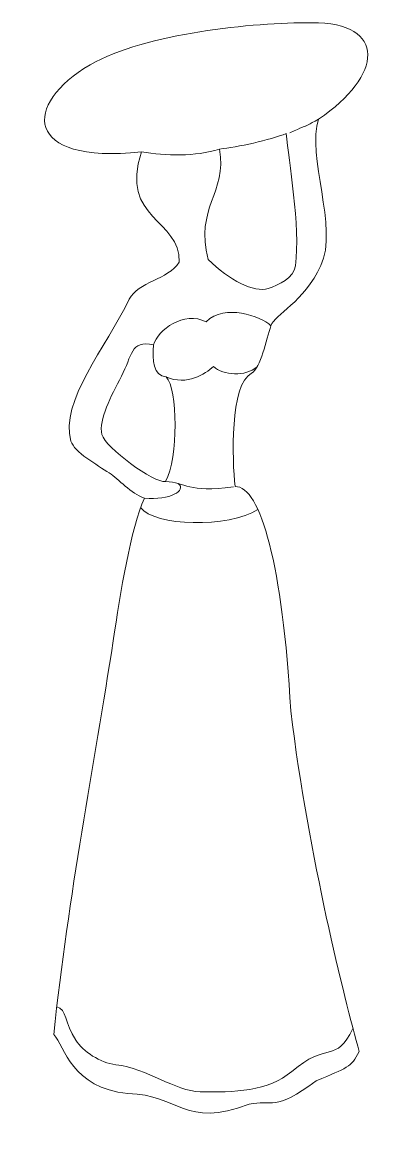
# Model space of a CAD drawing. Header units: centimetres. Extents: x -3.1 to 0.3, y -4.2 to 6.
import ezdxf

# ---------------------------------------------------------------- set-up
doc = ezdxf.new("R2010")
doc.units = ezdxf.units.CM
doc.header["$MEASUREMENT"] = 0
doc.layers.add('Layer 1', color=7, linetype='Continuous')

msp = doc.modelspace()

# ---------------------------------------------------------------- linework, layer by layer
at = {"layer": 'Layer 1', "color": 1, "lineweight": 9}
for points, knots in [([(-1.97777, 4.75925), (-3.07363, 4.64369), (-3.06491, 5.20355), (-2.44962, 5.55914), (-2.44962, 5.55914), (-1.93978, 5.85377), (-0.94776, 5.94764), (-0.415, 5.94652), (-0.415, 5.94652), (0.28609, 5.9519), (0.23989, 5.45468), (-0.35076, 5.0608), (-0.35076, 5.0608), (-0.46087, 4.72734), (-0.16871, 4.06014), (-0.32874, 3.71456), (-0.32874, 3.71456), (-0.48479, 3.37753), (-0.75499, 3.26531), (-0.78833, 3.16199), (-0.78833, 3.16199), (-0.82835, 3.03801), (-0.88365, 2.77005), (-0.96609, 2.7264), (-0.96609, 2.7264), (-1.16774, 2.61968), (-1.14371, 1.92959), (-1.11731, 1.68501), (-1.11731, 1.68501), (-0.88344, 1.69078), (-0.67816, 0.9536), (-0.60649, -0.37636), (-0.60649, -0.37636), (-0.43778, -1.74291), (-0.11174, -3.01351), (0.02191, -3.50702), (0.02191, -3.50702), (-0.05248, -3.65678), (-0.0865, -3.65374), (-0.37177, -3.77686), (-0.37177, -3.77686), (-0.75583, -4.06295), (-0.77881, -3.94522), (-0.98825, -3.99115), (-0.98825, -3.99115), (-1.58527, -4.21736), (-1.62786, -3.90324), (-2.10203, -3.89251), (-2.10203, -3.89251), (-2.61796, -3.84264), (-2.6829, -3.46044), (-2.78384, -3.35044), (-2.78384, -3.35044), (-2.64632, -2.05815), (-2.41509, -0.88841), (-2.23726, 0.26651), (-2.23726, 0.26651), (-2.16941, 0.70731), (-2.07781, 1.3025), (-1.95032, 1.57841)], [0, 0, 0, 0, 0.0625, 0.0625, 0.0625, 0.0625, 0.125, 0.125, 0.125, 0.125, 0.1875, 0.1875, 0.1875, 0.1875, 0.25, 0.25, 0.25, 0.25, 0.3125, 0.3125, 0.3125, 0.3125, 0.375, 0.375, 0.375, 0.375, 0.4375, 0.4375, 0.4375, 0.4375, 0.5, 0.5, 0.5, 0.5, 0.5625, 0.5625, 0.5625, 0.5625, 0.625, 0.625, 0.625, 0.625, 0.6875, 0.6875, 0.6875, 0.6875, 0.75, 0.75, 0.75, 0.75, 0.8125, 0.8125, 0.8125, 0.8125, 0.875, 0.875, 0.875, 0.875, 1, 1, 1, 1]), ([(-1.26019, 4.78592), (-1.09882, 4.80366), (-0.79631, 4.86743), (-0.64744, 4.92945), (-0.64744, 4.92945), (-0.62674, 4.67526), (-0.51579, 4.08249), (-0.56265, 3.71306), (-0.56265, 3.71306), (-0.57661, 3.60319), (-0.71748, 3.53513), (-0.81304, 3.50457), (-0.81304, 3.50457), (-0.94607, 3.46208), (-1.1699, 3.58188), (-1.36506, 3.7702), (-1.36506, 3.7702), (-1.48874, 4.24893), (-1.19015, 4.37872), (-1.26019, 4.78592)], [0, 0, 0, 0, 0.16666667, 0.16666667, 0.16666667, 0.16666667, 0.33333333, 0.33333333, 0.33333333, 0.33333333, 0.5, 0.5, 0.5, 0.5, 0.66666667, 0.66666667, 0.66666667, 0.66666667, 1, 1, 1, 1]), ([(-1.95032, 1.57841), (-2.07783, 1.62187), (-2.18517, 1.75263), (-2.27341, 1.80933), (-2.27341, 1.80933), (-2.38379, 1.88028), (-2.59615, 2.00359), (-2.6251, 2.10218), (-2.6251, 2.10218), (-2.73102, 2.4628), (-2.30266, 2.96562), (-2.08919, 3.40564), (-2.08919, 3.40564), (-2.01091, 3.56699), (-1.73246, 3.58378), (-1.63143, 3.746), (-1.63143, 3.746), (-1.61458, 4.13908), (-2.18343, 4.14149), (-1.97777, 4.75925)], [0, 0, 0, 0, 0.16666667, 0.16666667, 0.16666667, 0.16666667, 0.33333333, 0.33333333, 0.33333333, 0.33333333, 0.5, 0.5, 0.5, 0.5, 0.66666667, 0.66666667, 0.66666667, 0.66666667, 1, 1, 1, 1]), ([(-1.86733, 2.98619), (-1.87362, 2.84954), (-1.87362, 2.69929), (-1.75019, 2.69253), (-1.75019, 2.69253), (-1.64328, 2.58684), (-1.63798, 1.94461), (-1.75699, 1.7306), (-1.75699, 1.7306), (-1.85838, 1.712), (-2.3136, 2.04498), (-2.34067, 2.16171), (-2.34067, 2.16171), (-2.37321, 2.30206), (-2.25713, 2.51428), (-2.1613, 2.69758), (-2.1613, 2.69758), (-2.06239, 2.88675), (-2.0823, 3.03199), (-1.86733, 2.98619)], [0, 0, 0, 0, 0.16666667, 0.16666667, 0.16666667, 0.16666667, 0.33333333, 0.33333333, 0.33333333, 0.33333333, 0.5, 0.5, 0.5, 0.5, 0.66666667, 0.66666667, 0.66666667, 0.66666667, 1, 1, 1, 1])]:
    msp.add_open_spline(points, degree=3, knots=knots, dxfattribs=at)
at = {"layer": 'Layer 1', "color": 250, "lineweight": 9}
for points in [[(-0.61443, 4.93606), (-0.38569, 5.03998), (-0.5435, 4.95285), (-0.35076, 5.0608)], [(-1.97777, 4.75925), (-1.74832, 4.72529), (-1.49012, 4.71313), (-1.26019, 4.78592)], [(-1.75699, 1.7306), (-1.56751, 1.72334), (-1.55419, 1.6231), (-1.13321, 1.68345)], [(-1.95032, 1.57841), (-1.71641, 1.55453), (-1.55687, 1.65061), (-1.64036, 1.71211)], [(-1.9858, 1.49128), (-1.86389, 1.31922), (-1.17475, 1.30224), (-0.90773, 1.47319)]]:
    msp.add_open_spline(points, degree=3, dxfattribs=at)
for points, knots in [([(-1.86733, 2.98619), (-1.82398, 3.12643), (-1.59091, 3.29853), (-1.38212, 3.19915), (-1.38212, 3.19915), (-1.21291, 3.36585), (-0.88344, 3.25309), (-0.78833, 3.16199)], [0, 0, 0, 0, 0.33333333, 0.33333333, 0.33333333, 0.33333333, 1, 1, 1, 1]), ([(-1.75019, 2.69253), (-1.55718, 2.60809), (-1.39372, 2.71728), (-1.31655, 2.78748), (-1.31655, 2.78748), (-1.227, 2.70463), (-1.02165, 2.692), (-0.91465, 2.78532)], [0, 0, 0, 0, 0.33333333, 0.33333333, 0.33333333, 0.33333333, 1, 1, 1, 1]), ([(-2.75535, -3.09545), (-2.66548, -3.11395), (-2.6799, -3.24897), (-2.58185, -3.40091), (-2.58185, -3.40091), (-2.51341, -3.50694), (-2.35782, -3.61138), (-2.2116, -3.62773), (-2.2116, -3.62773), (-1.92076, -3.6602), (-1.67073, -3.8718), (-1.43688, -3.87704), (-1.43688, -3.87704), (-1.1344, -3.88383), (-0.80657, -3.87154), (-0.59688, -3.6903), (-0.59688, -3.6903), (-0.27451, -3.41163), (-0.18957, -3.62063), (-0.03472, -3.29378)], [0, 0, 0, 0, 0.16666667, 0.16666667, 0.16666667, 0.16666667, 0.33333333, 0.33333333, 0.33333333, 0.33333333, 0.5, 0.5, 0.5, 0.5, 0.66666667, 0.66666667, 0.66666667, 0.66666667, 1, 1, 1, 1])]:
    msp.add_open_spline(points, degree=3, knots=knots, dxfattribs=at)

doc.saveas('drawing.dxf')
